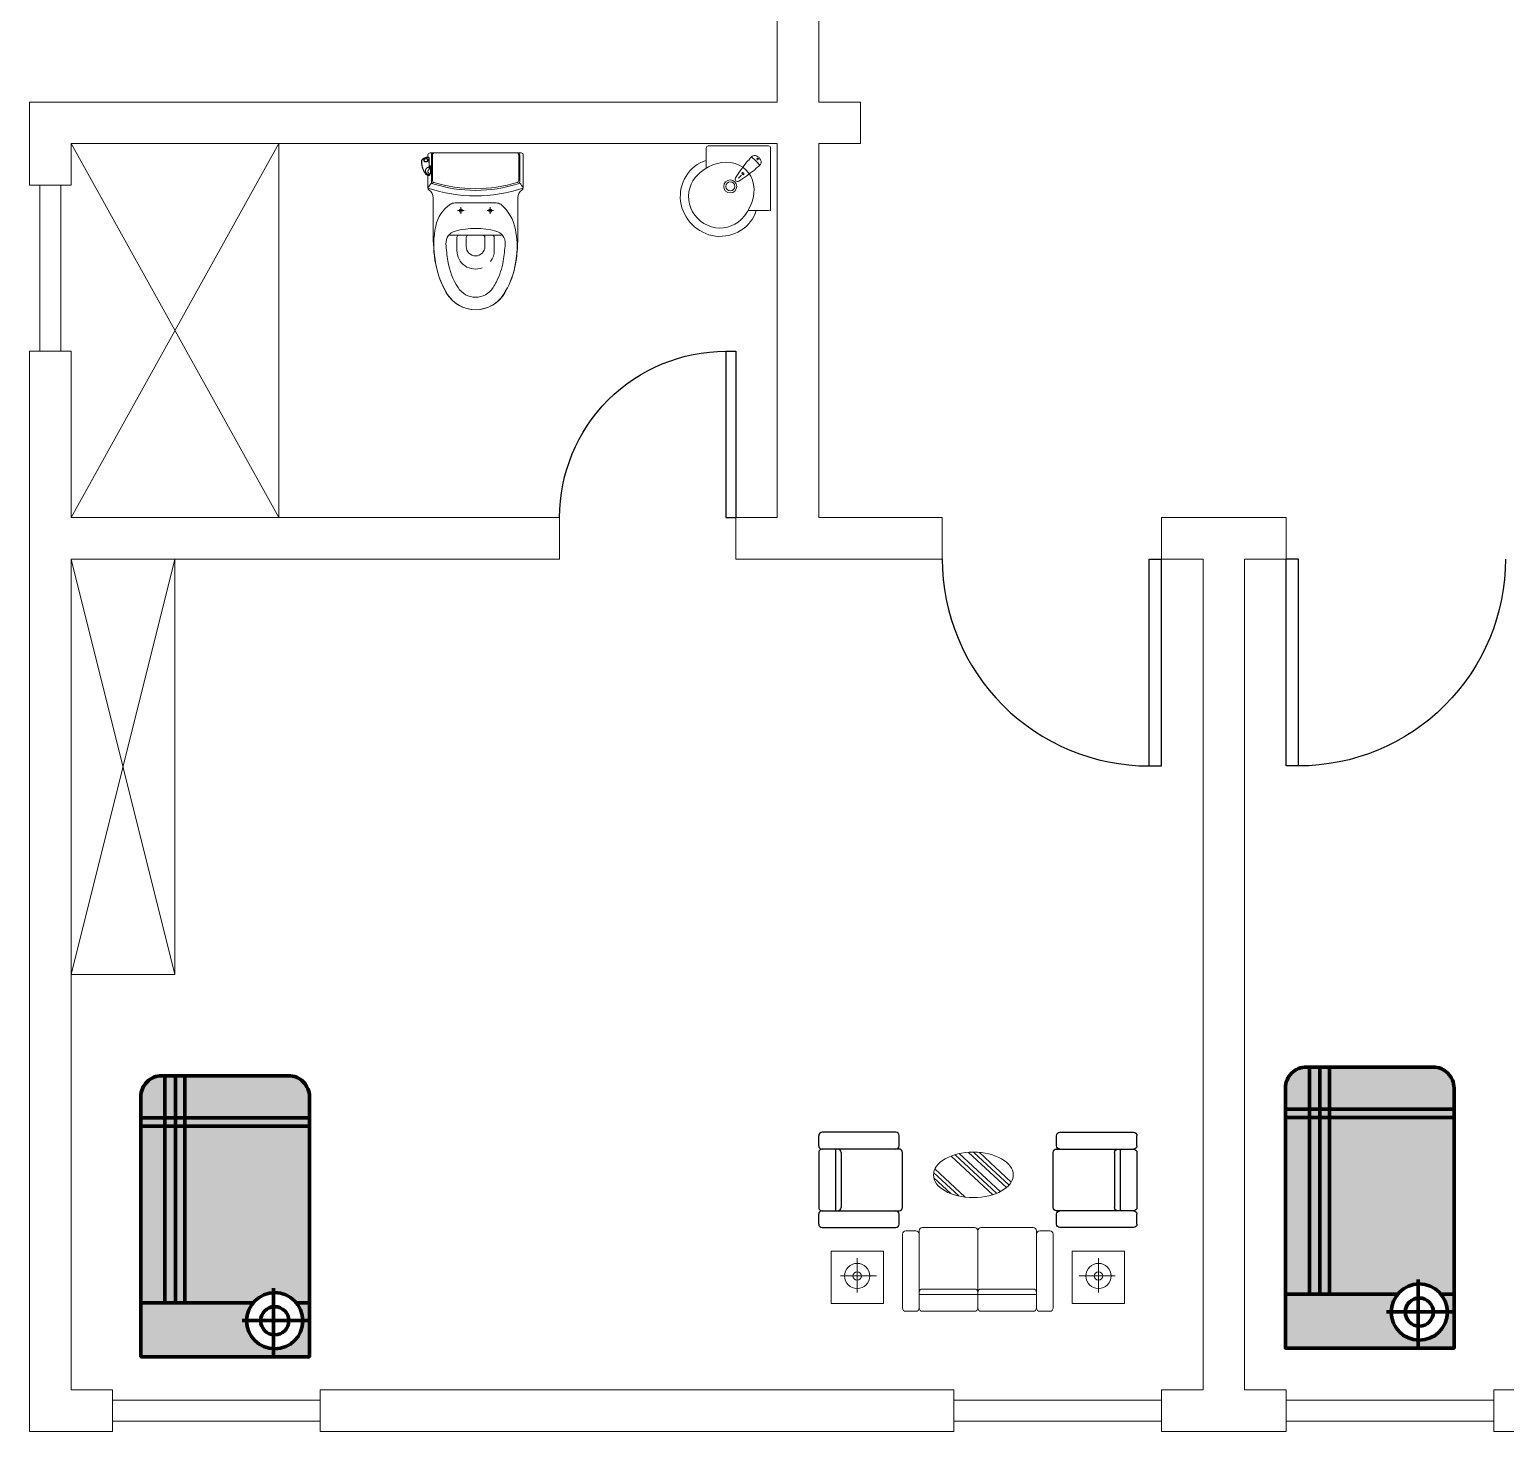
# Model space of a CAD drawing. Header units: inches. Extents: x -179 to 300, y 123 to 718.
# Drawn here: x 267.72 to 284.74, y 267.27 to 283.44 of the extents above; entities that cross this region are included whole.
import ezdxf

# ---------------------------------------------------------------- set-up
doc = ezdxf.new("R2010")
doc.units = ezdxf.units.IN
doc.header["$MEASUREMENT"] = 0
doc.linetypes.add('ACAD_ISO02W100', pattern=[15, 12, -3])
doc.layers.add('FUR', color=6, linetype='Continuous')

# ---------------------------------------------------------------- blocks, each defined once
blk = doc.blocks.new('DESK4')
at = {"color": 0}
for p, q in [((0, 1), (-0.06, 1)), ((0, 0), (-0.06, 0))]:
    blk.add_line(p, q, dxfattribs=at)
blk.add_lwpolyline([(-0.06, 1), (-0.06, 0)], dxfattribs=at)
blk.add_lwpolyline([(1, 0, 0.414214), (0, 1), (0, 0)], format="xyb", dxfattribs=at)
blk = doc.blocks.new('标准房1200床')
at = {"linetype": 'ACAD_ISO02W100', "lineweight": 100, "true_color": 0xcd6928}
h = blk.add_hatch(color=32, dxfattribs=at)
h.dxf.hatch_style = 1
h.paths.add_polyline_path([(-383, 798, -0.225056), (-456, 953, -0.225056), (-383, 1108), (-383, 1200), (-1641, 1200), (-1641, 313), (-383, 313)])
h.paths.add_polyline_path([(-383, 171), (-1641, 171), (-1641, 0), (-383, 0)])
h.paths.add_polyline_path([(-1701, 171), (-2000, 171), (-2000, 150, 0.414214), (-1850, 0), (-1701, 0)])
h.paths.add_polyline_path([(-1701, 1200), (-1850, 1200, 0.414214), (-2000, 1050), (-2000, 313), (-1701, 313)])
at = {"linetype": 'ACAD_ISO02W100', "lineweight": 100, "true_color": 0x642165}
h = blk.add_hatch(color=219, dxfattribs=at)
h.dxf.hatch_style = 1
h.paths.add_polyline_path([(-383, 246), (-1641, 246), (-1641, 171), (-383, 171)])
h.paths.add_polyline_path([(-383, 313), (-1641, 313), (-1641, 246), (-383, 246)])
h.paths.add_polyline_path([(-1641, 313), (-1701, 313), (-1701, 246), (-1641, 246)])
h.paths.add_polyline_path([(-1641, 246), (-1701, 246), (-1701, 171), (-1641, 171)])
h.paths.add_polyline_path([(-1641, 171), (-1701, 171), (-1701, 0), (-1641, 0)])
h.paths.add_polyline_path([(-1701, 246), (-2000, 246), (-2000, 171), (-1701, 171)])
h.paths.add_polyline_path([(-1701, 313), (-2000, 313), (-2000, 246), (-1701, 246)])
h.paths.add_polyline_path([(-1641, 1200), (-1701, 1200), (-1701, 313), (-1641, 313)])
h.paths.add_polyline_path([(0, 1200), (-383, 1200), (-383, 1108, -0.632579), (-56, 953, -0.632579), (-383, 798), (-383, 0), (0, 0)])
at = {"lineweight": 100}
for p, q in [((-1701, 0), (-1701, 1200)), ((-1641, 0), (-1641, 1200)), ((-383, 1200), (-383, 1108)), ((-257, 720), (-257, 1194)), ((-489, 945), (-12, 945)), ((-383, 798), (-383, 0)), ((-2000, 313), (-383, 313)), ((-2000, 246), (-383, 246)), ((-2000, 171), (-383, 171))]:
    blk.add_line(p, q, dxfattribs=at)
blk.add_lwpolyline([(-1850, 0), (0, 0), (0, 1200), (-1850, 1200, 0.414214), (-2000, 1050), (-2000, 150, 0.414214)], format="xyb", close=True, dxfattribs=at)
for radius in [200, 100]:
    blk.add_circle((-256, 953), radius, dxfattribs=at)
blk = doc.blocks.new('SOFA1人')
at = {"layer": 'FUR'}
for p, q in [((-423, 0), (-327, 0)), ((263, 0), (-263, 0)), ((327, 0), (423, 0)), ((-455, -32), (-455, -736)), ((-295, -32), (-295, -768)), ((-295, -32), (-295, -768)), ((295, -768), (295, -32)), ((455, -736), (455, -32)), ((295, -160), (-295, -160)), ((263, -213), (-263, -213)), ((-423, -768), (-327, -768)), ((-263, -800), (263, -800)), ((327, -768), (423, -768))]:
    blk.add_line(p, q, dxfattribs=at)
for centre, start, end in [((-423, -32), 90, 180), ((-327, -32), 0, 90), ((-263, -32), 90, 180), ((263, -32), 0, 90), ((327, -32), 90, 180), ((423, -32), 0, 90), ((-263, -181), 180, 270), ((263, -181), 270, 0), ((-423, -736), 180, 270), ((-327, -736), 270, 0), ((-263, -768), 180, 270), ((263, -768), 270, 0), ((327, -736), 180, 270), ((423, -736), 270, 0)]:
    blk.add_arc(centre, 32, start, end, dxfattribs=at)
blk = doc.blocks.new('A$C621A3C92')
at = {"layer": 'FUR'}
blk.add_blockref('SOFA1人', (455, 800), dxfattribs=at)

msp = doc.modelspace()

# ---------------------------------------------------------------- linework, layer by layer
at = {"lineweight": 0}
for p, q in [((276.34607, 282.60392), (276.34607, 285.50706)), ((276.82515, 285.50706), (276.82515, 282.60392)), ((267.72278, 282.60392), (276.34607, 282.60392)), ((267.72278, 282.60392), (267.72278, 281.64578)), ((276.82515, 282.60392), (277.30422, 282.60392)), ((277.30422, 282.60392), (277.30422, 282.12485)), ((276.34607, 282.12485), (268.20185, 282.12485)), ((268.20185, 282.12485), (268.20185, 281.64578)), ((270.59721, 282.12485), (268.20185, 277.8132)), ((268.20185, 282.12485), (270.59721, 277.8132)), ((270.59721, 282.12485), (270.59721, 277.8132)), ((275.52693, 281.84119), (275.52693, 282.07314)), ((276.24554, 282.09709), (275.55088, 282.09709)), ((276.26946, 281.35089), (276.26946, 282.07506)), ((276.26949, 281.37848), (276.26949, 282.07314)), ((276.34607, 282.12485), (276.34607, 277.8132)), ((277.30422, 282.12485), (276.82515, 282.12485)), ((276.82515, 282.12485), (276.82515, 277.8132)), ((272.24283, 281.92076), (272.24281, 281.92018)), ((272.24284, 281.91779), (272.24282, 281.91866)), ((272.24285, 281.92127), (272.24283, 281.92076)), ((272.24283, 281.91866), (272.24284, 281.91969)), ((272.24284, 281.91779), (272.24283, 281.91866)), ((272.24284, 281.91969), (272.24295, 281.9216)), ((272.24305, 281.9124), (272.24284, 281.91779)), ((272.24298, 281.92286), (272.24285, 281.92127)), ((272.24295, 281.9216), (272.24318, 281.92349)), ((272.24326, 281.92494), (272.24298, 281.92286)), ((272.24335, 281.90705), (272.24305, 281.9124)), ((272.24318, 281.92349), (272.24352, 281.92543)), ((272.24366, 281.92694), (272.24326, 281.92494)), ((272.24375, 281.90172), (272.24335, 281.90705)), ((272.24352, 281.92543), (272.24398, 281.92734)), ((272.24419, 281.92891), (272.24366, 281.92694)), ((272.24425, 281.89642), (272.24375, 281.90172)), ((272.24398, 281.92734), (272.24455, 281.92923)), ((272.24484, 281.93085), (272.24419, 281.92891)), ((272.24484, 281.89116), (272.24425, 281.89642)), ((272.24455, 281.92923), (272.24522, 281.93103)), ((272.24557, 281.93268), (272.24484, 281.93085)), ((272.24568, 281.88489), (272.24484, 281.89116)), ((272.24522, 281.92108), (272.24508, 281.91908)), ((272.24508, 281.91908), (272.24508, 281.91709)), ((272.24508, 281.91709), (272.24532, 281.91098)), ((272.24522, 281.93103), (272.24599, 281.93279)), ((272.24549, 281.92306), (272.24522, 281.92108)), ((272.24532, 281.91098), (272.24568, 281.90491)), ((272.24587, 281.92496), (272.24549, 281.92306)), ((272.24642, 281.93447), (272.24557, 281.93268)), ((272.24568, 281.90491), (272.24617, 281.89888)), ((272.24666, 281.87867), (272.24568, 281.88489)), ((272.24637, 281.92684), (272.24587, 281.92496)), ((272.24599, 281.93279), (272.24686, 281.93451)), ((272.24617, 281.89888), (272.24679, 281.89288)), ((272.24698, 281.92868), (272.24637, 281.92684)), ((272.24737, 281.93621), (272.24642, 281.93447)), ((272.24778, 281.87251), (272.24666, 281.87867)), ((272.24679, 281.89288), (272.24753, 281.88694)), ((272.24686, 281.93451), (272.24786, 281.93623)), ((272.24767, 281.93039), (272.24698, 281.92868)), ((272.24839, 281.93784), (272.24737, 281.93621)), ((272.24753, 281.88694), (272.2484, 281.88096)), ((272.24846, 281.93206), (272.24767, 281.93039)), ((272.24903, 281.86642), (272.24778, 281.87251)), ((272.24786, 281.93623), (272.24896, 281.93789)), ((272.2495, 281.93942), (272.24839, 281.93784)), ((272.2484, 281.88096), (272.2494, 281.87503)), ((272.24935, 281.93369), (272.24846, 281.93206)), ((272.24896, 281.93789), (272.25016, 281.93949)), ((272.25043, 281.86039), (272.24903, 281.86642)), ((272.25031, 281.93522), (272.24935, 281.93369)), ((272.2494, 281.87503), (272.25053, 281.86916)), ((272.25071, 281.94094), (272.2495, 281.93942)), ((272.25016, 281.93949), (272.25152, 281.94108)), ((272.25135, 281.9367), (272.25031, 281.93522)), ((272.25053, 281.86916), (272.25179, 281.86335)), ((272.25204, 281.94243), (272.25071, 281.94094)), ((272.25248, 281.93811), (272.25135, 281.9367)), ((272.25152, 281.94108), (272.25297, 281.9426)), ((272.25346, 281.94384), (272.25204, 281.94243)), ((272.25372, 281.93951), (272.25248, 281.93811)), ((272.25297, 281.9426), (272.25452, 281.94403)), ((272.25496, 281.94518), (272.25346, 281.94384)), ((272.25505, 281.94084), (272.25372, 281.93951)), ((272.25452, 281.94403), (272.25621, 281.94541)), ((272.2565, 281.94639), (272.25496, 281.94518)), ((272.25646, 281.94209), (272.25505, 281.94084)), ((272.25621, 281.94541), (272.258, 281.94669)), ((272.25789, 281.94322), (272.25646, 281.94209)), ((272.2581, 281.94753), (272.2565, 281.94639)), ((272.2594, 281.94428), (272.25789, 281.94322)), ((272.258, 281.94669), (272.25986, 281.94786)), ((272.25977, 281.94857), (272.2581, 281.94753)), ((272.26096, 281.94526), (272.2594, 281.94428)), ((272.26174, 281.94975), (272.25983, 281.94865)), ((272.26364, 281.95076), (272.25985, 281.94861)), ((272.26475, 281.94741), (272.26096, 281.94526)), ((272.26391, 281.95097), (272.26174, 281.94975)), ((272.26758, 281.95286), (272.26364, 281.95076)), ((272.26609, 281.95214), (272.26391, 281.95097)), ((272.26861, 281.94947), (272.26475, 281.94741)), ((272.26829, 281.95328), (272.26609, 281.95214)), ((272.27158, 281.95485), (272.26758, 281.95286)), ((272.27053, 281.9544), (272.26829, 281.95328)), ((272.27253, 281.95142), (272.26861, 281.94947)), ((272.26877, 281.93359), (272.2688, 281.93509)), ((272.26886, 281.93209), (272.26877, 281.93359)), ((272.2688, 281.93509), (272.26895, 281.93659)), ((272.26908, 281.9306), (272.26886, 281.93209)), ((272.26895, 281.93659), (272.26923, 281.93806)), ((272.26942, 281.92914), (272.26908, 281.9306)), ((272.26923, 281.93806), (272.26962, 281.93951)), ((272.26988, 281.92771), (272.26942, 281.92914)), ((272.26962, 281.93951), (272.27012, 281.94092)), ((272.27044, 281.92631), (272.26988, 281.92771)), ((272.27012, 281.94092), (272.27074, 281.94228)), ((272.27111, 281.92497), (272.27044, 281.92631)), ((272.27277, 281.95547), (272.27053, 281.9544)), ((272.27074, 281.94228), (272.27145, 281.94359)), ((272.27188, 281.92368), (272.27111, 281.92497)), ((272.27145, 281.94359), (272.27226, 281.94484)), ((272.27564, 281.95673), (272.27158, 281.95485)), ((272.27274, 281.92245), (272.27188, 281.92368)), ((272.27226, 281.94484), (272.27315, 281.94603)), ((272.27651, 281.95327), (272.27253, 281.95142)), ((272.27388, 281.92107), (272.27274, 281.92245)), ((272.27504, 281.95652), (272.27277, 281.95547)), ((272.27286, 281.93487), (272.27283, 281.9337)), ((272.27283, 281.9337), (272.27291, 281.93253)), ((272.27299, 281.93603), (272.27286, 281.93487)), ((272.27291, 281.93253), (272.27309, 281.93136)), ((272.27321, 281.93718), (272.27299, 281.93603)), ((272.27309, 281.93136), (272.27337, 281.93022)), ((272.27315, 281.94603), (272.27412, 281.94714)), ((272.27354, 281.93832), (272.27321, 281.93718)), ((272.27337, 281.93022), (272.27375, 281.92911)), ((272.27396, 281.93941), (272.27354, 281.93832)), ((272.27375, 281.92911), (272.27422, 281.92801)), ((272.27512, 281.91978), (272.27388, 281.92107)), ((272.27447, 281.94047), (272.27396, 281.93941)), ((272.27412, 281.94714), (272.27538, 281.94839)), ((272.27422, 281.92801), (272.27477, 281.92696)), ((272.27507, 281.94151), (272.27447, 281.94047)), ((272.27477, 281.92696), (272.27541, 281.92596)), ((272.27732, 281.95753), (272.27504, 281.95652)), ((272.27574, 281.94247), (272.27507, 281.94151)), ((272.27647, 281.91859), (272.27512, 281.91978)), ((272.27538, 281.94839), (272.27674, 281.94953)), ((272.27541, 281.92596), (272.27613, 281.92499)), ((272.27975, 281.9585), (272.27564, 281.95673)), ((272.27648, 281.9434), (272.27574, 281.94247)), ((272.27613, 281.92499), (272.27732, 281.92366)), ((272.2779, 281.91751), (272.27647, 281.91859)), ((272.2773, 281.94428), (272.27648, 281.9434)), ((272.28054, 281.95501), (272.27651, 281.95327)), ((272.27674, 281.94953), (272.27817, 281.95056)), ((272.27834, 281.94525), (272.2773, 281.94428)), ((272.27961, 281.95851), (272.27732, 281.95753)), ((272.27732, 281.92366), (272.27867, 281.92243)), ((272.27939, 281.91654), (272.2779, 281.91751)), ((272.27817, 281.95056), (272.27968, 281.95149)), ((272.27947, 281.94614), (272.27834, 281.94525)), ((272.27867, 281.92243), (272.28011, 281.92134)), ((272.28135, 281.91548), (272.27939, 281.91654)), ((272.28067, 281.94695), (272.27947, 281.94614)), ((272.28193, 281.95945), (272.27961, 281.95851)), ((272.27968, 281.95149), (272.28125, 281.95229)), ((272.2846, 281.96042), (272.27975, 281.9585)), ((272.28011, 281.92134), (272.28167, 281.92037)), ((272.2853, 281.9569), (272.28054, 281.95501)), ((272.28192, 281.94767), (272.28067, 281.94695)), ((272.28125, 281.95229), (272.28328, 281.95315)), ((272.28339, 281.9146), (272.28135, 281.91548)), ((272.28167, 281.92037), (272.28329, 281.91955)), ((272.28324, 281.94831), (272.28192, 281.94767)), ((272.28426, 281.96036), (272.28193, 281.95945)), ((272.28492, 281.94897), (272.28324, 281.94831)), ((272.28328, 281.95315), (272.28537, 281.95382)), ((272.28329, 281.91955), (272.285, 281.91885)), ((272.28549, 281.91388), (272.28339, 281.9146)), ((272.2866, 281.96123), (272.28426, 281.96036)), ((272.28953, 281.96219), (272.2846, 281.96042)), ((272.28668, 281.9495), (272.28492, 281.94897)), ((272.285, 281.91885), (272.28674, 281.91829)), ((272.29012, 281.95864), (272.2853, 281.9569)), ((272.28537, 281.95382), (272.28751, 281.95432)), ((272.28764, 281.91334), (272.28549, 281.91388)), ((272.28897, 281.96207), (272.2866, 281.96123)), ((272.28846, 281.94988), (272.28668, 281.9495)), ((272.28674, 281.91829), (272.28854, 281.91786)), ((272.28751, 281.95432), (272.28968, 281.95464)), ((272.28982, 281.91297), (272.28764, 281.91334)), ((272.29027, 281.95013), (272.28846, 281.94988)), ((272.28854, 281.91786), (272.29035, 281.91757)), ((272.29134, 281.96287), (272.28897, 281.96207)), ((272.29451, 281.96381), (272.28953, 281.96219)), ((272.28968, 281.95464), (272.29188, 281.95478)), ((272.29202, 281.91276), (272.28982, 281.91297)), ((272.295, 281.96023), (272.29012, 281.95864)), ((272.2921, 281.95025), (272.29027, 281.95013)), ((272.29035, 281.91757), (272.29219, 281.91741)), ((272.29372, 281.96363), (272.29134, 281.96287)), ((272.29188, 281.95478), (272.29408, 281.95475)), ((272.29422, 281.91273), (272.29202, 281.91276)), ((272.29394, 281.95022), (272.2921, 281.95025)), ((272.29219, 281.91741), (272.29402, 281.91739)), ((272.29611, 281.96436), (272.29372, 281.96363)), ((272.29577, 281.95006), (272.29394, 281.95022)), ((272.29402, 281.91739), (272.29585, 281.9175)), ((272.29408, 281.95475), (272.29627, 281.95454)), ((272.29641, 281.91287), (272.29422, 281.91273)), ((272.29954, 281.96526), (272.29451, 281.96381)), ((272.29994, 281.96166), (272.295, 281.96023)), ((272.29758, 281.94975), (272.29577, 281.95006)), ((272.29585, 281.9175), (272.29767, 281.91774)), ((272.29852, 281.96505), (272.29611, 281.96436)), ((272.29627, 281.95454), (272.29845, 281.95416)), ((272.29858, 281.91318), (272.29641, 281.91287)), ((272.29937, 281.94931), (272.29758, 281.94975)), ((272.29767, 281.91774), (272.29944, 281.91811)), ((272.29845, 281.95416), (272.30059, 281.9536)), ((272.30093, 281.9657), (272.29852, 281.96505)), ((272.30072, 281.91366), (272.29858, 281.91318)), ((272.30111, 281.94874), (272.29937, 281.94931)), ((272.29944, 281.91811), (272.30119, 281.91863)), ((272.30462, 281.96655), (272.29954, 281.96526)), ((272.30492, 281.96293), (272.29994, 281.96166)), ((272.30059, 281.9536), (272.30269, 281.95286)), ((272.30281, 281.91431), (272.30072, 281.91366)), ((272.30336, 281.96632), (272.30093, 281.9657)), ((272.30282, 281.94802), (272.30111, 281.94874)), ((272.30119, 281.91863), (272.30287, 281.91927)), ((272.30269, 281.95286), (272.30472, 281.95194)), ((272.30483, 281.91514), (272.30281, 281.91431)), ((272.30443, 281.94717), (272.30282, 281.94802)), ((272.30287, 281.91927), (272.30418, 281.91989)), ((272.3058, 281.9669), (272.30336, 281.96632)), ((272.30418, 281.91989), (272.30543, 281.92058)), ((272.30599, 281.94617), (272.30443, 281.94717)), ((272.30975, 281.96769), (272.30462, 281.96655)), ((272.30472, 281.95194), (272.30667, 281.95085)), ((272.30639, 281.91593), (272.30483, 281.91514)), ((272.30995, 281.96405), (272.30492, 281.96293)), ((272.30543, 281.92058), (272.30662, 281.92137)), ((272.30824, 281.96744), (272.3058, 281.9669)), ((272.30742, 281.94506), (272.30599, 281.94617)), ((272.30789, 281.91682), (272.30639, 281.91593)), ((272.30662, 281.92137), (272.30775, 281.92224)), ((272.30667, 281.95085), (272.30817, 281.94986)), ((272.30877, 281.9438), (272.30742, 281.94506)), ((272.30775, 281.92224), (272.30878, 281.92318)), ((272.30932, 281.91783), (272.30789, 281.91682)), ((272.30817, 281.94986), (272.30959, 281.94875)), ((272.31067, 281.96795), (272.30824, 281.96744)), ((272.30995, 281.94245), (272.30877, 281.9438)), ((272.30878, 281.92318), (272.3096, 281.92405)), ((272.31067, 281.91894), (272.30932, 281.91783)), ((272.30959, 281.94875), (272.31092, 281.94754)), ((272.3096, 281.92405), (272.31034, 281.92496)), ((272.31492, 281.96866), (272.30975, 281.96769)), ((272.31501, 281.96501), (272.30995, 281.96405)), ((272.31067, 281.94146), (272.30995, 281.94245)), ((272.31034, 281.92496), (272.311, 281.92591)), ((272.31313, 281.96842), (272.31067, 281.96795)), ((272.3113, 281.94044), (272.31067, 281.94146)), ((272.31192, 281.92016), (272.31067, 281.91894)), ((272.31092, 281.94754), (272.31217, 281.94622)), ((272.311, 281.92591), (272.3116, 281.92693)), ((272.31185, 281.93938), (272.3113, 281.94044)), ((272.3116, 281.92693), (272.31211, 281.92798)), ((272.31232, 281.93827), (272.31185, 281.93938)), ((272.31289, 281.92125), (272.31192, 281.92016)), ((272.31211, 281.92798), (272.31252, 281.92906)), ((272.31217, 281.94622), (272.3133, 281.94481)), ((272.31269, 281.93715), (272.31232, 281.93827)), ((272.31252, 281.92906), (272.31285, 281.93018)), ((272.31297, 281.936), (272.31269, 281.93715)), ((272.31285, 281.93018), (272.31308, 281.93133)), ((272.31378, 281.92242), (272.31289, 281.92125)), ((272.31315, 281.93483), (272.31297, 281.936)), ((272.31308, 281.93133), (272.3132, 281.93249)), ((272.31561, 281.96885), (272.31313, 281.96842)), ((272.31323, 281.93366), (272.31315, 281.93483)), ((272.3132, 281.93249), (272.31323, 281.93366)), ((272.3133, 281.94481), (272.31415, 281.94356)), ((272.31458, 281.92365), (272.31378, 281.92242)), ((272.31415, 281.94356), (272.31492, 281.94225)), ((272.31529, 281.92494), (272.31458, 281.92365)), ((272.32011, 281.96946), (272.31492, 281.96866)), ((272.31492, 281.94225), (272.31558, 281.94089)), ((272.3201, 281.9658), (272.31501, 281.96501)), ((272.3159, 281.92628), (272.31529, 281.92494)), ((272.31558, 281.94089), (272.31615, 281.93948)), ((272.3181, 281.96924), (272.31561, 281.96885)), ((272.3164, 281.92767), (272.3159, 281.92628)), ((272.31615, 281.93948), (272.3166, 281.93804)), ((272.31679, 281.92911), (272.3164, 281.92767)), ((272.3166, 281.93804), (272.31693, 281.93656)), ((272.31706, 281.93058), (272.31679, 281.92911)), ((272.31693, 281.93656), (272.31715, 281.93507)), ((272.31722, 281.93207), (272.31706, 281.93058)), ((272.31715, 281.93507), (272.31724, 281.93357)), ((272.31724, 281.93357), (272.31722, 281.93207)), ((272.31726, 281.96536), (272.31726, 281.99302)), ((272.32016, 281.96954), (272.3181, 281.96924)), ((272.32095, 281.96587), (272.3201, 281.9658)), ((272.32126, 281.96955), (272.32011, 281.96946)), ((272.32036, 281.96957), (272.32016, 281.96954)), ((272.32097, 281.96962), (272.32036, 281.96957)), ((272.3218, 281.96584), (272.32095, 281.96587)), ((272.32159, 281.96964), (272.32097, 281.96962)), ((272.32241, 281.9695), (272.32126, 281.96955)), ((272.3222, 281.96961), (272.32159, 281.96964)), ((272.32264, 281.96571), (272.3218, 281.96584)), ((272.32281, 281.96955), (272.3222, 281.96961)), ((272.32354, 281.96933), (272.32241, 281.9695)), ((272.32342, 281.96549), (272.32264, 281.96571)), ((272.32341, 281.96944), (272.32281, 281.96955)), ((272.32401, 281.9693), (272.32341, 281.96944)), ((272.32418, 281.96519), (272.32342, 281.96549)), ((272.32458, 281.96904), (272.32354, 281.96933)), ((272.3246, 281.96912), (272.32401, 281.9693)), ((272.32489, 281.96482), (272.32418, 281.96519)), ((272.32558, 281.96864), (272.32458, 281.96904)), ((272.32518, 281.96891), (272.3246, 281.96912)), ((272.32556, 281.96436), (272.32489, 281.96482)), ((272.32574, 281.96866), (272.32518, 281.96891)), ((272.32618, 281.96383), (272.32556, 281.96436)), ((272.32653, 281.96814), (272.32558, 281.96864)), ((272.32629, 281.96837), (272.32574, 281.96866)), ((272.32673, 281.96324), (272.32618, 281.96383)), ((272.32681, 281.96805), (272.32629, 281.96837)), ((272.32742, 281.96753), (272.32653, 281.96814)), ((272.32721, 281.96259), (272.32673, 281.96324)), ((272.32732, 281.9677), (272.32681, 281.96805)), ((272.32762, 281.96189), (272.32721, 281.96259)), ((272.32779, 281.96733), (272.32732, 281.9677)), ((272.32824, 281.96683), (272.32742, 281.96753)), ((272.32794, 281.96116), (272.32762, 281.96189)), ((272.32824, 281.96692), (272.32779, 281.96733)), ((272.32818, 281.9604), (272.32794, 281.96116)), ((272.32833, 281.95961), (272.32818, 281.9604)), ((272.32867, 281.96649), (272.32824, 281.96692)), ((272.32897, 281.96605), (272.32824, 281.96683)), ((272.32839, 281.95882), (272.32833, 281.95961)), ((272.32846, 281.95418), (272.32839, 281.95882)), ((272.32855, 281.94955), (272.32846, 281.95418)), ((272.32868, 281.94208), (272.32855, 281.94955)), ((272.32907, 281.96602), (272.32867, 281.96649)), ((272.32883, 281.93464), (272.32868, 281.94208)), ((272.32899, 281.92723), (272.32883, 281.93464)), ((272.3296, 281.9652), (272.32897, 281.96605)), ((272.32915, 281.91987), (272.32899, 281.92723)), ((272.32944, 281.96553), (272.32907, 281.96602)), ((272.32933, 281.91255), (272.32915, 281.91987)), ((272.32951, 281.90533), (272.32933, 281.91255)), ((272.32962, 281.96526), (272.32944, 281.96553)), ((272.3297, 281.89816), (272.32951, 281.90533)), ((272.33014, 281.96428), (272.3296, 281.9652)), ((272.3299, 281.89104), (272.3297, 281.89816)), ((272.33011, 281.88397), (272.3299, 281.89104)), ((272.33033, 281.87696), (272.33011, 281.88397)), ((272.33057, 281.96332), (272.33014, 281.96428)), ((272.33052, 281.87117), (272.33033, 281.87696)), ((272.33071, 281.86542), (272.33052, 281.87117)), ((272.33088, 281.96231), (272.33057, 281.96332)), ((272.33091, 281.85971), (272.33071, 281.86542)), ((272.33108, 281.96128), (272.33088, 281.96231)), ((272.33116, 281.96028), (272.33108, 281.96128)), ((272.33128, 281.95313), (272.33116, 281.96024)), ((272.33142, 281.94605), (272.33128, 281.95313)), ((272.33155, 281.93901), (272.33142, 281.94605)), ((272.3317, 281.93199), (272.33155, 281.93901)), ((272.33185, 281.92514), (272.3317, 281.93199)), ((272.33201, 281.91832), (272.33185, 281.92514)), ((272.33218, 281.91153), (272.33201, 281.91832)), ((272.33236, 281.90479), (272.33218, 281.91153)), ((272.33254, 281.89809), (272.33236, 281.90479)), ((272.33273, 281.89144), (272.33254, 281.89809)), ((272.33293, 281.88483), (272.33273, 281.89144)), ((272.33313, 281.87835), (272.33293, 281.88483)), ((272.33313, 281.87827), (272.33313, 281.87835)), ((272.3332, 281.8764), (272.33313, 281.87827)), ((272.33314, 281.87831), (272.33314, 281.87835)), ((272.33327, 281.8746), (272.3332, 281.8764)), ((272.33336, 281.8728), (272.33327, 281.8746)), ((272.33345, 281.87108), (272.33336, 281.8728)), ((272.33355, 281.86946), (272.33345, 281.87108)), ((272.33366, 281.86793), (272.33355, 281.86946)), ((272.33378, 281.86652), (272.33366, 281.86793)), ((272.3339, 281.86525), (272.33378, 281.86652)), ((272.34122, 282.01697), (273.39208, 282.01697)), ((272.34733, 281.77844), (272.34733, 281.86704)), ((272.35738, 281.68618), (272.35738, 281.99302)), ((272.36889, 281.99302), (272.36889, 281.6998)), ((273.36441, 281.99302), (273.36441, 281.6998)), ((273.37591, 281.68618), (273.37591, 281.99302)), ((273.41603, 281.61444), (273.41603, 281.99302)), ((276.09791, 281.92551), (276.04947, 281.97395)), ((276.09791, 281.92551), (276.14635, 281.87707)), ((272.25195, 281.85444), (272.25043, 281.86039)), ((272.25179, 281.86335), (272.25316, 281.8576)), ((272.25361, 281.84855), (272.25195, 281.85444)), ((272.25316, 281.8576), (272.25459, 281.8522)), ((272.2554, 281.84274), (272.25361, 281.84855)), ((272.25459, 281.8522), (272.25612, 281.84686)), ((272.25716, 281.83749), (272.2554, 281.84274)), ((272.25612, 281.84686), (272.25777, 281.84158)), ((272.25903, 281.8323), (272.25716, 281.83749)), ((272.25777, 281.84158), (272.25952, 281.83636)), ((272.26101, 281.82718), (272.25903, 281.8323)), ((272.25952, 281.83636), (272.26138, 281.83122)), ((272.2631, 281.82214), (272.26101, 281.82718)), ((272.26138, 281.83122), (272.26335, 281.82614)), ((272.26529, 281.81717), (272.2631, 281.82214)), ((272.26335, 281.82614), (272.26543, 281.82114)), ((272.26749, 281.81248), (272.26529, 281.81717)), ((272.26543, 281.82114), (272.26761, 281.81621)), ((272.26979, 281.80787), (272.26749, 281.81248)), ((272.26761, 281.81621), (272.2699, 281.81136)), ((272.27218, 281.80333), (272.26979, 281.80787)), ((272.2699, 281.81136), (272.27229, 281.80658)), ((272.27468, 281.79886), (272.27218, 281.80333)), ((272.27229, 281.80658), (272.27492, 281.80165)), ((272.27726, 281.79447), (272.27468, 281.79886)), ((272.27492, 281.80165), (272.27767, 281.79679)), ((272.27995, 281.79015), (272.27726, 281.79447)), ((272.27767, 281.79679), (272.28053, 281.79203)), ((272.28273, 281.7859), (272.27995, 281.79015)), ((272.28053, 281.79203), (272.28351, 281.78736)), ((272.28561, 281.78174), (272.28273, 281.7859)), ((272.28351, 281.78736), (272.2866, 281.78279)), ((272.28859, 281.77765), (272.28561, 281.78174)), ((272.2866, 281.78279), (272.28995, 281.77812)), ((272.28817, 281.80944), (272.28821, 281.81195)), ((272.28831, 281.80694), (272.28817, 281.80944)), ((272.28821, 281.81195), (272.28841, 281.81446)), ((272.28854, 281.80498), (272.28831, 281.80694)), ((272.28841, 281.81446), (272.28868, 281.8164)), ((272.28888, 281.80304), (272.28854, 281.80498)), ((272.29167, 281.77364), (272.28859, 281.77765)), ((272.28868, 281.8164), (272.28905, 281.81832)), ((272.28932, 281.80111), (272.28888, 281.80304)), ((272.28905, 281.81832), (272.28952, 281.82024)), ((272.28986, 281.79921), (272.28932, 281.80111)), ((272.28952, 281.82024), (272.29009, 281.82214)), ((272.29048, 281.79738), (272.28986, 281.79921)), ((272.28995, 281.77812), (272.29342, 281.77355)), ((272.29009, 281.82214), (272.29097, 281.82457)), ((272.2912, 281.79558), (272.29048, 281.79738)), ((272.29097, 281.82457), (272.29201, 281.82696)), ((272.29202, 281.79381), (272.2912, 281.79558)), ((272.29209, 281.77312), (272.29167, 281.77364)), ((272.29201, 281.82696), (272.29321, 281.8293)), ((272.29292, 281.79208), (272.29202, 281.79381)), ((272.29211, 281.7731), (272.29265, 281.77246)), ((272.29265, 281.77246), (272.29336, 281.77168)), ((272.29397, 281.79029), (272.29292, 281.79208)), ((272.29321, 281.8293), (272.29423, 281.83106)), ((272.29336, 281.77168), (272.2941, 281.77092)), ((272.29342, 281.77355), (272.29456, 281.77219)), ((272.29512, 281.78854), (272.29397, 281.79029)), ((272.2941, 281.77092), (272.29487, 281.77017)), ((272.29423, 281.83106), (272.29534, 281.8328)), ((272.29456, 281.77219), (272.29581, 281.77088)), ((272.29487, 281.77017), (272.29568, 281.76944)), ((272.29636, 281.78683), (272.29512, 281.78854)), ((272.29534, 281.8328), (272.29654, 281.83449)), ((272.29568, 281.76944), (272.29652, 281.76873)), ((272.29581, 281.77088), (272.29715, 281.76963)), ((272.2977, 281.78518), (272.29636, 281.78683)), ((272.29652, 281.76873), (272.2974, 281.76803)), ((272.29654, 281.83449), (272.29783, 281.83614)), ((272.29715, 281.76963), (272.29862, 281.76841)), ((272.2974, 281.76803), (272.29831, 281.76734)), ((272.29908, 281.78362), (272.2977, 281.78518)), ((272.29783, 281.83614), (272.29964, 281.83825)), ((272.29831, 281.76734), (272.29926, 281.76668)), ((272.29862, 281.76841), (272.30018, 281.76725)), ((272.30054, 281.78211), (272.29908, 281.78362)), ((272.29926, 281.76668), (272.30023, 281.76603)), ((272.29964, 281.83825), (272.30158, 281.84027)), ((272.30018, 281.76725), (272.30183, 281.76616)), ((272.30023, 281.76603), (272.30123, 281.7654)), ((272.30208, 281.78065), (272.30054, 281.78211)), ((272.30123, 281.7654), (272.30227, 281.76479)), ((272.30158, 281.84027), (272.30365, 281.84219)), ((272.30183, 281.76616), (272.30349, 281.76516)), ((272.3037, 281.77924), (272.30208, 281.78065)), ((272.30227, 281.76479), (272.30334, 281.7642)), ((272.30334, 281.7642), (272.30444, 281.76363)), ((272.30349, 281.76516), (272.30522, 281.76423)), ((272.30365, 281.84219), (272.30533, 281.84361)), ((272.30545, 281.77785), (272.3037, 281.77924)), ((272.30444, 281.76363), (272.30556, 281.76308)), ((272.30522, 281.76423), (272.307, 281.76337)), ((272.30533, 281.84361), (272.30709, 281.84497)), ((272.30728, 281.77651), (272.30545, 281.77785)), ((272.30556, 281.76308), (272.30672, 281.76256)), ((272.30672, 281.76256), (272.3079, 281.76205)), ((272.307, 281.76337), (272.30888, 281.76255)), ((272.30709, 281.84497), (272.3089, 281.84626)), ((272.30918, 281.77524), (272.30728, 281.77651)), ((272.3079, 281.76205), (272.30911, 281.76156)), ((272.30888, 281.76255), (272.3108, 281.7618)), ((272.3089, 281.84626), (272.31078, 281.84749)), ((272.30911, 281.76156), (272.31035, 281.7611)), ((272.31114, 281.77403), (272.30918, 281.77524)), ((272.31035, 281.7611), (272.3116, 281.76067)), ((272.31078, 281.84749), (272.31271, 281.84864)), ((272.3108, 281.7618), (272.31277, 281.76112)), ((272.31311, 281.77292), (272.31114, 281.77403)), ((272.3116, 281.76067), (272.31288, 281.76026)), ((272.31271, 281.84864), (272.31469, 281.84973)), ((272.31277, 281.76112), (272.31469, 281.76053)), ((272.31288, 281.76026), (272.31418, 281.75987)), ((272.31514, 281.77187), (272.31311, 281.77292)), ((272.31418, 281.75987), (272.31549, 281.7595)), ((272.31469, 281.84973), (272.31673, 281.85074)), ((272.31469, 281.76053), (272.31663, 281.76001)), ((272.31721, 281.77089), (272.31514, 281.77187)), ((272.31549, 281.7595), (272.31684, 281.75917)), ((272.31653, 281.80543), (272.31645, 281.80362)), ((272.31645, 281.80362), (272.31652, 281.80181)), ((272.31652, 281.80181), (272.31673, 281.80001)), ((272.31675, 281.80724), (272.31653, 281.80543)), ((272.31663, 281.76001), (272.31861, 281.75954)), ((272.31673, 281.85074), (272.31882, 281.85168)), ((272.31673, 281.80001), (272.31708, 281.79824)), ((272.31709, 281.80894), (272.31675, 281.80724)), ((272.31684, 281.75917), (272.3182, 281.75885)), ((272.31708, 281.79824), (272.31759, 281.79646)), ((272.31756, 281.81062), (272.31709, 281.80894)), ((272.31934, 281.76997), (272.31721, 281.77089)), ((272.31726, 281.61444), (272.31726, 281.75986)), ((272.31816, 281.81228), (272.31756, 281.81062)), ((272.31759, 281.79646), (272.31826, 281.79472)), ((272.31888, 281.81391), (272.31816, 281.81228)), ((272.3182, 281.75885), (272.31958, 281.75856)), ((272.31826, 281.79472), (272.31907, 281.79302)), ((272.31861, 281.75954), (272.32062, 281.75913)), ((272.31882, 281.85168), (272.321, 281.85256)), ((272.31973, 281.8155), (272.31888, 281.81391)), ((272.31907, 281.79302), (272.32002, 281.79137)), ((272.32191, 281.76897), (272.31934, 281.76997)), ((272.31958, 281.75856), (272.3203, 281.75843)), ((272.32067, 281.817), (272.31973, 281.8155)), ((272.32002, 281.79137), (272.32111, 281.7898)), ((272.3203, 281.75843), (272.3246, 281.75763)), ((272.32062, 281.75913), (272.32711, 281.75793)), ((272.32173, 281.81846), (272.32067, 281.817)), ((272.321, 281.85256), (272.32324, 281.85336)), ((272.32111, 281.7898), (272.32231, 281.78832)), ((272.32289, 281.81986), (272.32173, 281.81846)), ((272.32454, 281.76807), (272.32191, 281.76897)), ((272.32231, 281.78832), (272.32365, 281.78692)), ((272.32417, 281.82118), (272.32289, 281.81986)), ((272.32324, 281.85336), (272.32551, 281.85409)), ((272.32365, 281.78692), (272.32511, 281.78559)), ((272.32554, 281.82243), (272.32417, 281.82118)), ((272.32723, 281.76726), (272.32454, 281.76807)), ((272.3246, 281.75763), (272.32681, 281.75723)), ((272.32511, 281.78559), (272.32668, 281.78436)), ((272.32551, 281.85409), (272.32782, 281.85472)), ((272.32675, 281.82341), (272.32554, 281.82243)), ((272.32668, 281.78436), (272.32836, 281.78322)), ((272.32803, 281.82432), (272.32675, 281.82341)), ((272.32681, 281.75724), (272.32721, 281.75717)), ((272.32711, 281.75793), (272.3279, 281.75782)), ((272.32721, 281.75717), (272.32783, 281.7571)), ((272.32996, 281.76655), (272.32723, 281.76726)), ((272.32782, 281.85472), (272.32943, 281.85511)), ((272.32783, 281.7571), (272.32845, 281.75706)), ((272.3279, 281.75782), (272.3287, 281.75778)), ((272.32936, 281.82516), (272.32803, 281.82432)), ((272.32836, 281.78322), (272.32984, 281.78235)), ((272.32845, 281.75706), (272.32907, 281.75704)), ((272.3287, 281.75778), (272.32949, 281.7578)), ((272.32907, 281.75704), (272.32968, 281.75707)), ((272.33076, 281.82594), (272.32936, 281.82516)), ((272.32943, 281.85511), (272.33106, 281.85546)), ((272.32949, 281.7578), (272.33027, 281.75789)), ((272.32968, 281.75707), (272.33029, 281.75712)), ((272.32984, 281.78235), (272.33138, 281.78155)), ((272.33272, 281.76594), (272.32996, 281.76655)), ((272.33027, 281.75789), (272.33103, 281.75803)), ((272.33029, 281.75712), (272.33089, 281.7572)), ((272.33076, 281.82594), (272.33085, 281.82833)), ((272.3314, 281.82811), (272.33076, 281.82595)), ((272.33076, 281.82595), (272.33076, 281.82594)), ((272.33085, 281.82833), (272.33094, 281.83073)), ((272.33089, 281.7572), (272.33148, 281.75731)), ((272.33106, 281.85546), (272.33091, 281.85971)), ((272.33094, 281.83073), (272.33101, 281.83313)), ((272.33101, 281.83313), (272.33107, 281.83553)), ((272.33103, 281.75803), (272.33176, 281.75824)), ((272.33109, 281.85409), (272.33106, 281.85546)), ((272.33107, 281.83553), (272.33112, 281.83792)), ((272.33112, 281.85269), (272.33109, 281.85409)), ((272.33114, 281.85129), (272.33112, 281.85269)), ((272.33112, 281.83792), (272.33115, 281.8403)), ((272.33116, 281.84986), (272.33114, 281.85129)), ((272.33115, 281.8403), (272.33117, 281.84273)), ((272.33117, 281.84752), (272.33116, 281.84986)), ((272.33118, 281.84514), (272.33117, 281.84752)), ((272.33117, 281.84273), (272.33118, 281.84514)), ((272.33138, 281.78155), (272.33298, 281.78082)), ((272.33207, 281.83026), (272.3314, 281.82811)), ((272.33148, 281.75731), (272.33207, 281.75746)), ((272.33176, 281.75824), (272.33245, 281.75851)), ((272.33251, 281.83167), (272.33207, 281.83026)), ((272.33207, 281.75746), (272.33265, 281.75764)), ((272.33245, 281.75851), (272.33309, 281.75884)), ((272.33293, 281.83309), (272.33251, 281.83167)), ((272.33265, 281.75764), (272.33321, 281.75784)), ((272.33551, 281.76543), (272.33272, 281.76594)), ((272.33331, 281.8345), (272.33293, 281.83309)), ((272.33321, 281.78021), (272.33298, 281.78082)), ((272.33298, 281.78082), (272.33299, 281.78082)), ((272.33299, 281.78082), (272.33376, 281.78013)), ((272.33309, 281.75884), (272.33367, 281.75921)), ((272.33342, 281.77954), (272.33321, 281.78021)), ((272.33321, 281.75784), (272.33376, 281.75808)), ((272.33356, 281.83554), (272.33331, 281.8345)), ((272.33363, 281.7788), (272.33342, 281.77954)), ((272.33377, 281.83658), (272.33356, 281.83554)), ((272.3336, 281.85658), (272.33367, 281.85449)), ((272.33383, 281.778), (272.33363, 281.7788)), ((272.33367, 281.85449), (272.33374, 281.85236)), ((272.33367, 281.75921), (272.33419, 281.75964)), ((272.33374, 281.85236), (272.3338, 281.85019)), ((272.33376, 281.78013), (272.33455, 281.77954)), ((272.33376, 281.75808), (272.33428, 281.75835)), ((272.33392, 281.8376), (272.33377, 281.83658)), ((272.3338, 281.85019), (272.33385, 281.84799)), ((272.33409, 281.77678), (272.33383, 281.778)), ((272.33385, 281.84799), (272.3339, 281.84568)), ((272.33402, 281.86409), (272.3339, 281.86525)), ((272.3339, 281.84568), (272.33394, 281.84334)), ((272.334, 281.83861), (272.33392, 281.8376)), ((272.33394, 281.84334), (272.33397, 281.84098)), ((272.33397, 281.84098), (272.334, 281.83861)), ((272.33415, 281.86305), (272.33402, 281.86409)), ((272.33435, 281.77542), (272.33409, 281.77678)), ((272.33429, 281.86213), (272.33415, 281.86305)), ((272.33419, 281.75964), (272.33464, 281.76011)), ((272.33428, 281.75835), (272.33478, 281.75864)), ((272.33443, 281.86135), (272.33429, 281.86213)), ((272.33458, 281.77393), (272.33435, 281.77542)), ((272.33438, 281.86189), (272.33455, 281.86166)), ((272.33442, 281.86164), (272.33439, 281.86178)), ((272.33447, 281.86141), (272.33442, 281.86164)), ((272.33457, 281.8607), (272.33443, 281.86135)), ((272.33452, 281.86122), (272.33447, 281.86141)), ((272.33456, 281.86108), (272.33452, 281.86122)), ((272.33455, 281.86166), (272.33484, 281.86115)), ((272.33455, 281.77954), (272.33509, 281.7792)), ((272.33459, 281.86098), (272.33456, 281.86108)), ((272.33471, 281.86019), (272.33457, 281.8607)), ((272.3348, 281.77235), (272.33458, 281.77393)), ((272.33461, 281.86091), (272.33459, 281.86098)), ((272.33462, 281.86089), (272.33461, 281.86091)), ((272.33462, 281.86088), (272.33462, 281.86089)), ((272.33464, 281.76011), (272.33502, 281.76061)), ((272.33486, 281.85982), (272.33471, 281.86019)), ((272.33478, 281.75864), (272.33524, 281.75896)), ((272.33501, 281.77064), (272.3348, 281.77235)), ((272.33484, 281.86115), (272.33499, 281.86079)), ((272.33501, 281.8596), (272.33486, 281.85982)), ((272.33499, 281.86079), (272.3351, 281.8604)), ((272.33516, 281.85952), (272.33501, 281.8596)), ((272.33521, 281.7688), (272.33501, 281.77064)), ((272.33502, 281.76061), (272.33531, 281.76116)), ((272.33509, 281.7792), (272.3356, 281.77892)), ((272.3351, 281.8604), (272.33517, 281.85997)), ((272.33517, 281.85997), (272.33516, 281.85952)), ((272.33536, 281.76716), (272.33521, 281.7688)), ((272.33524, 281.75896), (272.33568, 281.7593)), ((272.33531, 281.76116), (272.33552, 281.76172)), ((272.33551, 281.76543), (272.33536, 281.76716)), ((272.33566, 281.76305), (272.33551, 281.76543)), ((272.33552, 281.76172), (272.33564, 281.76231)), ((272.3356, 281.77892), (272.33607, 281.7787)), ((272.33564, 281.76231), (272.33566, 281.76305)), ((272.33568, 281.7593), (272.33608, 281.75967)), ((272.33607, 281.7787), (272.33637, 281.77859)), ((272.33608, 281.75967), (272.33646, 281.76006)), ((272.33637, 281.77859), (272.33663, 281.7785)), ((272.33646, 281.76006), (272.33681, 281.76048)), ((272.33663, 281.7785), (272.33668, 281.77849)), ((272.33681, 281.76048), (272.33712, 281.76091)), ((272.33696, 281.77847), (272.33711, 281.77736)), ((272.33711, 281.77736), (272.33725, 281.77617)), ((272.33712, 281.76091), (272.33739, 281.76136)), ((272.33725, 281.77617), (272.33739, 281.77489)), ((272.33739, 281.77489), (272.33752, 281.77353)), ((272.33739, 281.76136), (272.33762, 281.76183)), ((272.33752, 281.77353), (272.33765, 281.77204)), ((272.33762, 281.76183), (272.33781, 281.7623)), ((272.33765, 281.77204), (272.33778, 281.77046)), ((272.33778, 281.77046), (272.3379, 281.7688)), ((272.33781, 281.7623), (272.33797, 281.76278)), ((272.3379, 281.7688), (272.33802, 281.76705)), ((272.33797, 281.76278), (272.33808, 281.76326)), ((272.33802, 281.76705), (272.33817, 281.76469)), ((272.33808, 281.76326), (272.33815, 281.76375)), ((272.33815, 281.76375), (272.33816, 281.76386)), ((272.33817, 281.76469), (272.33816, 281.76388)), ((272.33816, 281.76388), (272.33816, 281.76386)), ((272.33817, 281.76469), (272.33838, 281.76691)), ((272.33821, 281.76443), (272.33859, 281.76859)), ((272.33838, 281.76691), (272.33858, 281.76913)), ((272.33858, 281.77674), (272.33859, 281.7781)), ((272.33858, 281.77493), (272.33858, 281.77674)), ((272.33859, 281.77317), (272.33858, 281.77493)), ((272.33858, 281.76913), (272.33861, 281.76941)), ((272.33861, 281.77143), (272.33859, 281.77317)), ((272.33859, 281.76859), (272.33862, 281.76886)), ((272.33863, 281.76973), (272.33861, 281.77143)), ((272.33861, 281.76941), (272.33863, 281.76969)), ((272.33862, 281.76899), (272.33863, 281.76913)), ((272.33862, 281.76886), (272.33862, 281.76899)), ((272.33863, 281.76969), (272.33863, 281.76973)), ((272.33863, 281.76913), (272.33863, 281.76969)), ((275.89839, 281.72599), (275.93302, 281.76062)), ((268.20185, 281.64578), (267.72278, 281.64578)), ((267.84255, 281.64578), (267.84255, 279.72949)), ((268.08208, 281.64578), (268.08208, 279.72949)), ((272.37734, 281.50071), (272.37734, 281.09484)), ((273.1035, 281.44029), (272.62979, 281.44029)), ((272.69658, 281.3898), (272.69658, 281.31425)), ((273.03672, 281.3898), (273.03672, 281.31425)), ((273.35595, 281.50071), (273.35595, 281.09484)), ((272.73435, 281.35202), (272.6588, 281.35202)), ((273.07449, 281.35202), (272.99895, 281.35202)), ((276.24554, 281.35453), (276.0111, 281.35453)), ((273.17475, 281.06954), (272.55854, 281.06954)), ((272.65106, 281.04558), (272.65106, 280.89304)), ((272.75886, 281.04558), (272.75886, 280.93779)), ((272.97444, 281.04558), (272.97444, 280.93779)), ((273.08223, 281.04558), (273.08223, 280.89304)), ((267.72278, 279.72949), (267.72278, 267.27362)), ((268.20185, 279.72949), (267.72278, 279.72949)), ((268.20185, 279.72949), (268.20185, 277.8132)), ((273.83574, 277.8132), (268.20185, 277.8132)), ((273.83574, 277.8132), (273.83574, 277.33413)), ((276.34607, 277.8132), (275.75203, 277.8132)), ((275.867, 277.8132), (275.867, 277.33413)), ((278.24857, 277.8132), (276.82515, 277.8132)), ((276.82515, 277.8132), (278.24857, 277.8132)), ((276.82515, 277.8132), (278.24857, 277.8132)), ((278.24857, 277.33413), (278.24857, 277.8132)), ((282.21471, 277.8132), (280.77749, 277.8132)), ((280.77749, 277.8132), (281.4961, 277.8132)), ((280.77749, 277.33413), (280.77749, 277.8132)), ((282.21471, 277.33413), (282.21471, 277.8132)), ((273.83574, 277.33413), (268.20185, 277.33413)), ((268.20185, 277.33413), (268.20185, 267.75269)), ((268.20185, 277.33413), (269.39953, 277.33413)), ((269.39953, 277.33413), (268.20185, 272.54341)), ((269.39953, 272.54341), (268.20185, 277.33413)), ((269.39953, 277.33413), (269.39953, 272.54341)), ((278.24857, 277.33413), (275.867, 277.33413)), ((281.25656, 277.33413), (280.63434, 277.33413)), ((281.25656, 277.33413), (281.25656, 267.75269)), ((282.35785, 277.33413), (281.73564, 277.33413)), ((281.73564, 277.33413), (281.73564, 267.75269)), ((269.39953, 272.54341), (268.20185, 272.54341)), ((278.87519, 270.01992), (278.39645, 270.46535)), ((278.91668, 270.03903), (278.44522, 270.47768)), ((278.9881, 270.08599), (278.55228, 270.49149)), ((279.01842, 270.11549), (278.6143, 270.49149)), ((279.04347, 270.1499), (278.67633, 270.49149)), ((278.51404, 269.9763), (278.16386, 270.30212)), ((278.83049, 270.0038), (278.3509, 270.45002)), ((278.43815, 269.98921), (278.1495, 270.25777)), ((278.34604, 270.0172), (278.15135, 270.19834)), ((278.62019, 269.62479), (278.02145, 269.62479)), ((279.29618, 269.62479), (278.69744, 269.62479)), ((277.78968, 269.54753), (277.78968, 268.69771)), ((277.94419, 269.58616), (277.82831, 269.58616)), ((277.98282, 268.69771), (277.98282, 269.58616)), ((277.98282, 269.54753), (277.98282, 269.13989)), ((277.98282, 269.54753), (277.98282, 269.13989)), ((278.65881, 268.69771), (278.65881, 269.58616)), ((278.65881, 269.54753), (278.65881, 269.13989)), ((279.33481, 268.69771), (279.33481, 269.58616)), ((279.48932, 269.58616), (279.37344, 269.58616)), ((279.52795, 268.69771), (279.52795, 269.54753)), ((277.26697, 268.87605), (277.26697, 269.27264)), ((280.05065, 268.87605), (280.05065, 269.27264)), ((277.07629, 269.06668), (277.49128, 269.06668)), ((280.24134, 269.06668), (279.82635, 269.06668)), ((277.98282, 268.85222), (278.65881, 268.85222)), ((278.02145, 268.9166), (278.62019, 268.9166)), ((278.65881, 268.85222), (279.33481, 268.85222)), ((278.69744, 268.9166), (279.29618, 268.9166)), ((277.94419, 268.65908), (277.82831, 268.65908)), ((278.02145, 268.65908), (278.62019, 268.65908)), ((278.69744, 268.65908), (279.29618, 268.65908)), ((279.48932, 268.65908), (279.37344, 268.65908)), ((268.68092, 267.75269), (268.20185, 267.75269)), ((268.68092, 267.75269), (268.68092, 267.27362)), ((278.38213, 267.75269), (271.07628, 267.75269)), ((271.07628, 267.75269), (271.07628, 267.27362)), ((278.38213, 267.75269), (278.38213, 267.27362)), ((281.25656, 267.75269), (280.77749, 267.75269)), ((280.77749, 267.75269), (280.77749, 267.27362)), ((282.21471, 267.75269), (281.73564, 267.75269)), ((282.21471, 267.75269), (282.21471, 267.27362)), ((288.80195, 267.75269), (284.61007, 267.75269)), ((284.61007, 267.75269), (284.61007, 267.27362)), ((271.07628, 267.63292), (268.68092, 267.63292)), ((280.77749, 267.63292), (278.38213, 267.63292)), ((284.61007, 267.63292), (282.21471, 267.63292)), ((268.68092, 267.27362), (267.72278, 267.27362)), ((271.07628, 267.39338), (268.68092, 267.39338)), ((278.38213, 267.27362), (271.07628, 267.27362)), ((280.77749, 267.39338), (278.38213, 267.39338)), ((282.21471, 267.27362), (280.77749, 267.27362)), ((284.61007, 267.39338), (282.21471, 267.39338)), ((288.80195, 267.27362), (284.61007, 267.27362))]:
    msp.add_line(p, q, dxfattribs=at)
for points in [[(277.57113, 269.35416), (277.57113, 268.75059), (276.96756, 268.75059), (276.96756, 269.35416)], [(279.7465, 269.35416), (279.7465, 268.75059), (280.35007, 268.75059), (280.35007, 269.35416)]]:
    msp.add_lwpolyline(points, close=True, dxfattribs=at)
for centre, radius in [((277.26697, 269.06668), 0.14512), ((277.26697, 269.06668), 0.04855), ((280.05065, 269.06668), 0.14512), ((280.05065, 269.06668), 0.04855)]:
    msp.add_circle(centre, radius, dxfattribs=at)
for centre, start, end in [((278.02145, 269.58616), 90, 180), ((278.62019, 269.58616), 0, 90), ((278.69744, 269.58616), 90, 180), ((279.29618, 269.58616), 0, 90), ((277.82831, 269.54753), 90, 180), ((277.94419, 269.54753), 0, 90), ((279.37344, 269.54753), 90, 180), ((279.48932, 269.54753), 0, 90), ((278.02145, 268.87797), 90, 180), ((278.62019, 268.87797), 0, 90), ((278.69744, 268.87797), 90, 180), ((279.29618, 268.87797), 0, 90), ((277.82831, 268.69771), 180, 270), ((277.94419, 268.69771), 270, 0), ((278.02145, 268.69771), 180, 270), ((278.62019, 268.69771), 270, 0), ((278.69744, 268.69771), 180, 270), ((279.29618, 268.69771), 270, 0), ((279.37344, 268.69771), 180, 270), ((279.48932, 268.69771), 270, 0)]:
    msp.add_arc(centre, 0.03863, start, end, dxfattribs=at)
for centre, major_axis, ratio, start_param, end_param in [((275.55088, 282.07314), (0.01694, 0.01694), 1, 0.78539816, 2.35619449), ((276.24554, 282.07314), (0.01694, 0.01694), 1, 5.49778714, 7.06858347), ((272.34122, 281.99302), (-0.01694, 0.01694), 1, 5.49778714, 7.06858347), ((272.34733, 281.82274), (-0.03218, 0.03218), 1, 5.52481745, 5.79910505), ((272.34613, 281.86704), (-0.000847, 0.000847), 1, 3.92699082, 5.52481744), ((272.38133, 281.99302), (-0.01694, -0.01694), 1, 3.92699082, 5.49778714), ((272.39284, 281.99302), (-0.01694, -0.01694), 1, 3.92699082, 5.49778714), ((273.34045, 281.99302), (-0.01694, 0.01694), 1, 3.92699082, 5.49778714), ((273.35196, 281.99302), (-0.01694, 0.01694), 1, 3.92699082, 5.49778714), ((273.39208, 281.99302), (-0.01694, -0.01694), 1, 2.35619449, 3.92699082), ((275.67667, 281.50427), (-0.32182, 0.32182), 0.97368421, -0.4588538, 3.60044645), ((280.64395, 278.42801), (-4.10894, 4.10894), 1, 0.14266947, 0.18073515), ((276.10246, 281.81165), (0.10476, 0.10476), 1, 1.39592065, 1.62145762), ((276.14106, 281.87158), (0.09756, 0.09756), 1, 1.46339606, 1.8945456), ((276.07931, 281.94826), (0.02795, 0.02795), 1, 0.82929876, 1.46339606), ((276.07797, 281.90736), (-0.05684, 0.05684), 1, 4.69664779, 5.50281123), ((276.04398, 281.96866), (-0.09756, 0.09756), 1, 2.81784338, 3.24899292), ((276.11974, 281.94734), (0.00562, 0.00562), 1, 2.356194490009324, 8.63937979718891), ((276.07976, 281.90557), (0.05684, 0.05684), 1, 5.49276306, 6.29892649), ((276.12066, 281.9069), (-0.02795, 0.02795), 1, 3.24899292, 3.88309022), ((272.78207, 281.82682), (-0.31694, -0.31694), 1, -0.82969912, -0.8116945), ((272.63536, 281.83347), (-0.2131, 0.2131), 1, 0.7180951, 0.74158549), ((272.49845, 281.8429), (-0.11606, -0.11606), 1, -0.886821, -0.85149982), ((272.34733, 281.82274), (-0.03218, -0.03218), 1, 0.54912073, 0.75836781), ((272.34613, 281.77844), (-0.000847, -0.000847), 1, 0.75836786, 2.35619449), ((272.39284, 281.6998), (-0.01694, 0.01694), 1, 0.78539816, 2.08270804), ((273.34045, 281.6998), (-0.01694, -0.01694), 1, 1.05888461, 2.35619449), ((275.67658, 281.50436), (-0.25415, 0.25415), 0.9663492, -0.03720915, 3.14159273), ((275.8037, 281.6313), (-0.05335, 0.05335), 1, 0.7853981633993357, 7.068583470578922), ((275.88539, 281.7168), (0.01871, 0.01871), 1, 1.77015614, 3.2434684), ((275.8892, 281.71299), (0.01871, 0.01871), 1, 3.0397169, 4.51302917), ((272.60041, 286.47155), (4.10894, 4.10894), 1, 4.53165383, 4.56971951), ((275.94992, 281.77752), (-0.01038, 0.01038), 0.59961648, 0, 6.28318531), ((275.98405, 281.93006), (-0.10476, 0.10476), 1, 3.09093136, 3.31646833), ((272.54807, 281.47764), (-0.19035, -0.19035), 1, -1.56896968, -1.3259655), ((272.3496, 281.61444), (-0.02287, -0.02287), 1, -0.78539816, 0.22665481), ((272.86449, 283.24472), (-1.21818, -1.21818), 1, 0.46226276, 1.1112531), ((272.28166, 281.50578), (-0.06775, -0.06775), 1, 2.30326259, 3.36824747), ((272.38243, 281.68558), (-0.01772, -0.01772), 1, -0.80955476, 0.51889852), ((272.86665, 283.21461), (-1.15182, -1.15182), 1, 0.47808915, 0.78539816), ((272.87926, 283.32759), (-1.21825, -1.21825), 1, 0.49478693, 0.77807657), ((272.85403, 283.32759), (-1.21825, 1.21825), 1, 2.36351609, 2.64680572), ((272.86665, 283.21461), (-1.15182, 1.15182), 1, 2.35619449, 2.6635035), ((273.45163, 281.50578), (-0.06775, 0.06775), 1, 6.05653049, 7.12151537), ((273.35087, 281.68558), (-0.01772, 0.01772), 1, 2.62269413, 3.95114742), ((273.18522, 281.47764), (-0.19035, 0.19035), 1, 4.46755815, 4.71056233), ((273.38369, 281.61444), (-0.02287, 0.02287), 1, 2.91493784, 3.92699082), ((275.8037, 281.6313), (-0.03726, 0.03726), 1, 0.7853981634853175, 7.068583470664904), ((272.7945, 281.09443), (-0.27947, -0.27947), 1, 4.50946777, 5.29494876), ((272.62979, 281.34447), (-0.06775, -0.06775), 1, 3.92699082, 4.50946777), ((272.69658, 281.35202), (-0.01355, 0.01355), 1, 2.356194490127244, 8.63937979730683), ((273.03672, 281.35202), (-0.01355, 0.01355), 1, 2.356194490127244, 8.63937979730683), ((273.1035, 281.34447), (-0.06775, 0.06775), 1, 4.91531019, 5.49778714), ((272.84645, 281.04889), (-0.34425, -0.34425), 1, 2.53050736, 3.23736815), ((276.24554, 281.37848), (-0.01694, 0.01694), 1, 2.35619449, 3.92699082), ((273.49134, 280.95111), (-0.78252, -0.78252), 1, -0.98823655, -0.26839712), ((274.53317, 281.09484), (-1.5244, -1.5244), 1, -0.78539816, -0.62389588), ((272.66851, 280.977), (-0.10163, 0.10163), 1, 5.7504132, 7.1316969), ((272.86665, 280.20944), (-0.66216, -0.66216), 1, 3.67436477, 4.17961687), ((272.67502, 281.04558), (-0.01694, -0.01694), 1, 3.92699082, 5.49778714), ((272.78281, 281.04558), (-0.01694, -0.01694), 1, 3.92699082, 5.49778714), ((272.95048, 281.04558), (-0.01694, 0.01694), 1, 3.92699082, 5.49778714), ((273.05828, 281.04558), (-0.01694, 0.01694), 1, 3.92699082, 5.49778714), ((273.06478, 280.977), (-0.10163, -0.10163), 1, 2.29308106, 3.67436477), ((272.30371, 280.92947), (-0.73705, -0.73705), 1, 1.97164824, 2.55303734), ((271.20012, 281.09484), (-1.5244, -1.5244), 1, 2.1946922, 2.35619449), ((274.53317, 281.09484), (-1.42277, 1.42277), 1, 0.8485116, 0.94690045), ((272.86665, 280.89304), (-0.15244, 0.15244), 1, 0.78539816, 2.72617065), ((272.86665, 280.93779), (-0.07622, -0.07622), 1, -0.78539816, 2.35619449), ((272.86665, 280.89304), (-0.15244, 0.15244), 1, 3.29453492, 3.92699082), ((271.20012, 281.09484), (-1.42277, -1.42277), 1, 2.1946922, 2.29308106), ((273.35107, 280.90225), (-0.67751, -0.67751), 1, -0.62389588, -0.21678811), ((273.35107, 280.90225), (-0.57588, -0.57588), 1, -0.62389588, -0.21678811), ((272.38222, 280.90225), (-0.57588, 0.57588), 1, 3.45379379, 3.76548853), ((272.38222, 280.90225), (-0.67751, 0.67751), 1, 3.40585268, 3.76548853), ((272.38222, 280.90225), (-0.57588, 0.57588), 1, 3.35838077, 3.45379379), ((272.86665, 280.59592), (-0.27439, -0.27439), 1, -0.26839712, 0.78539816), ((272.86665, 280.59269), (-0.271, -0.271), 1, -0.21678811, 0.78539816), ((272.86665, 280.59269), (-0.16938, -0.16938), 1, -0.21678811, 0.78539816), ((272.86665, 280.59269), (-0.16938, 0.16938), 1, 2.35619449, 3.35838077), ((272.86665, 280.59592), (-0.27439, 0.27439), 1, 2.35619449, 3.40998977), ((272.86665, 280.59269), (-0.271, 0.271), 1, 2.35619449, 3.35838077), ((272.38222, 280.90225), (-0.67751, 0.67751), 1, 3.35838077, 3.40652959), ((272.30371, 280.92947), (-0.73705, -0.73705), 1, 1.82795636, 1.84990402)]:
    msp.add_ellipse(centre, major_axis=major_axis, ratio=ratio, start_param=start_param, end_param=end_param, dxfattribs=at)
at = {"lineweight": 0, "extrusion": (0, 0, -1)}
msp.add_ellipse((275.67658, 281.50436), major_axis=(0.30651, 0.32011), ratio=0.81090634, start_param=4.70082506, end_param=7.87157767, dxfattribs=at)
at = {"lineweight": 0}
msp.add_ellipse((278.60722, 270.23267), major_axis=(-0.45984, 0), ratio=0.56932415, dxfattribs=at)

# ---------------------------------------------------------------- block references
at = {"lineweight": 0, "xscale": -1.916288154588585, "yscale": 1.916288154588585, "zscale": 1.916288154588585}
msp.add_blockref('DESK4', (275.75203, 277.8132), dxfattribs=at)
at = {"lineweight": 0}
for name, p, xscale, yscale, zscale, rotation in [('DESK4', (280.63434, 277.33413), 2.385778438600395, 2.385778438600395, 2.385778438600395, 180), ('DESK4', (282.35785, 277.33413), -2.385778438600395, 2.385778438600395, 2.385778438600395, 180), ('标准房1200床', (269.00664, 268.13567), 0.001620444760394433, 0.001620444760394433, 0.001620444760394433, 270), ('标准房1200床', (282.20571, 268.23555), 0.001620444760394433, 0.001620444760394433, 0.001620444760394433, 270), ('A$C621A3C92', (277.78968, 269.62479), 0.001207132736660473, 0.001207132736660473, 0.001207132736660473, 89.99999999999999), ('A$C621A3C92', (279.52795, 269.62479), -0.001207132736660473, 0.001207132736660473, 0.001207132736660473, 270)]:
    msp.add_blockref(name, p, dxfattribs=dict(at, xscale=xscale, yscale=yscale, zscale=zscale, rotation=rotation))

doc.saveas('drawing.dxf')
